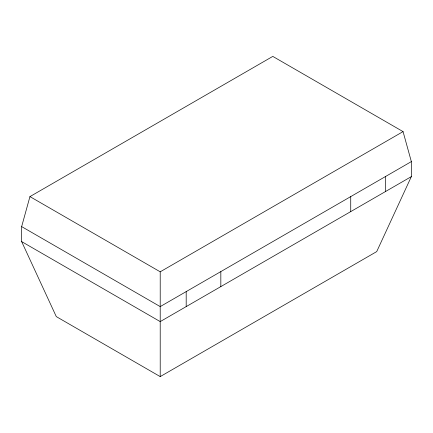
<?xml version="1.0" encoding="UTF-8"?>
<svg xmlns="http://www.w3.org/2000/svg" width="433" height="433" viewBox="0 0 433 433"><rect width="100%" height="100%" fill="white"/><g stroke="black" fill="none" stroke-linecap="round" stroke-linejoin="round"><path stroke-width="0.65" d="M21.65 226.605L29.942 196.604L272.79 56.398L403.058 131.61L411.35 161.606L411.35 176.61L376.71 251.605L160.21 376.602L56.29 316.604L21.65 241.603L21.65 226.605L160.21 306.602L411.35 161.606M29.942 196.604L160.21 271.816L403.058 131.61M411.35 176.61L160.21 321.6L21.65 241.603M385.37 176.604L385.37 191.608M350.73 196.609L350.73 211.607M220.83 271.605L220.83 286.603M186.19 291.604L186.19 306.602M160.21 271.816L160.21 376.602"/></g></svg>
